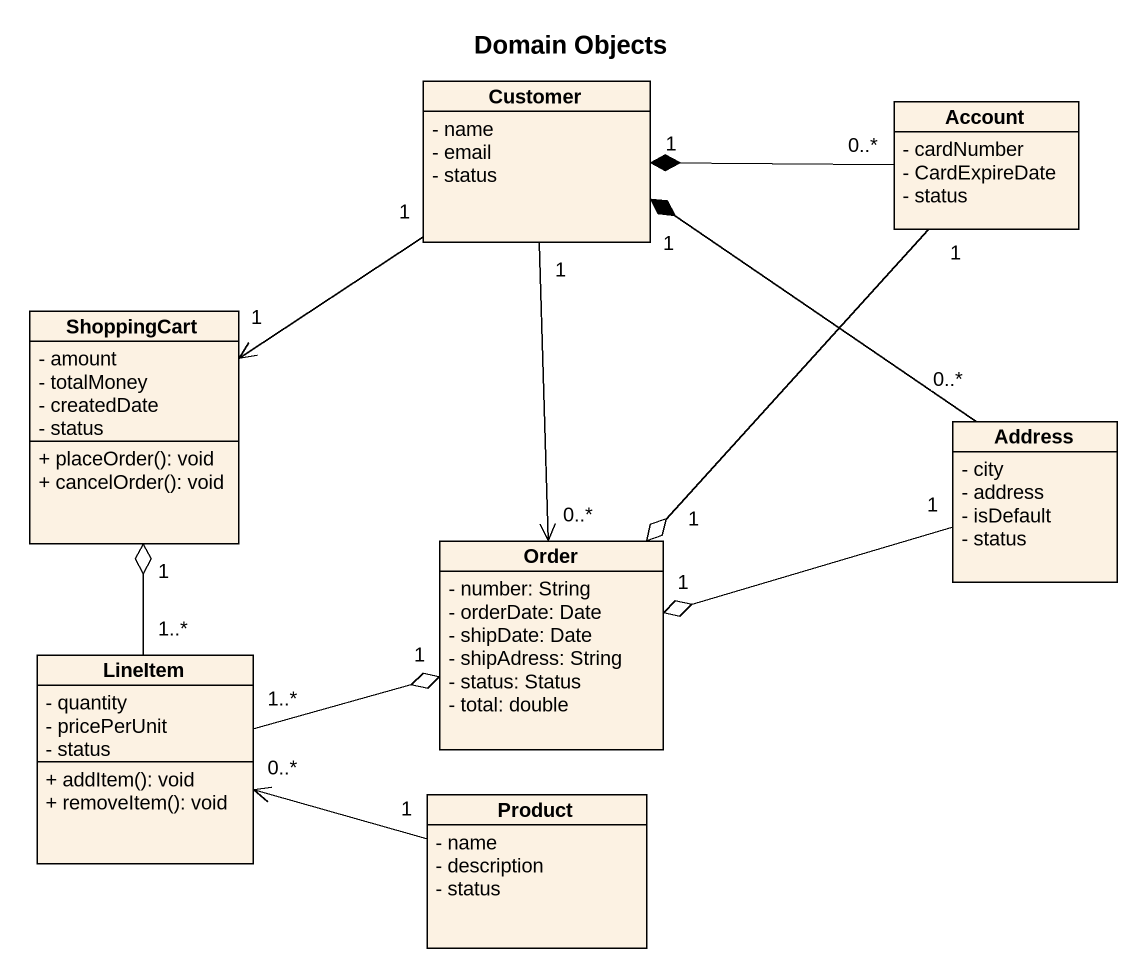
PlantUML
@startuml
title Domain Objects
hide circle
hide empty members
skinparam classAttributeIconSize 0
class Customer {
  - name
  - email
  - status
}
class Account {
  - cardNumber
  - CardExpireDate
  - status
}
class ShoppingCart {
  - amount
  - totalMoney
  - createdDate
  - status
  + placeOrder(): void
  + cancelOrder(): void
}
class Address {
  - city
  - address
  - isDefault
  - status
}
class Order {
  - number: String
  - orderDate: Date
  - shipDate: Date
  - shipAdress: String
  - status: Status
  - total: double
}
class LineItem {
  - quantity
  - pricePerUnit
  - status
  + addItem(): void
  + removeItem(): void
}
class Product {
  - name
  - description
  - status
}
Customer "1" --> "0..*" Order
Account "0..*" -left-* "1" Customer
ShoppingCart "1" <-up- "1" Customer
ShoppingCart "1" o-- "1..*" LineItem
Address "0..*" -up-* "1" Customer
Address "1" -left-o "1" Order
Order "1" o-up- "1" Account
Order "1" o-left- "1..*" LineItem
LineItem "0..*" <-right- "1" Product
@enduml
